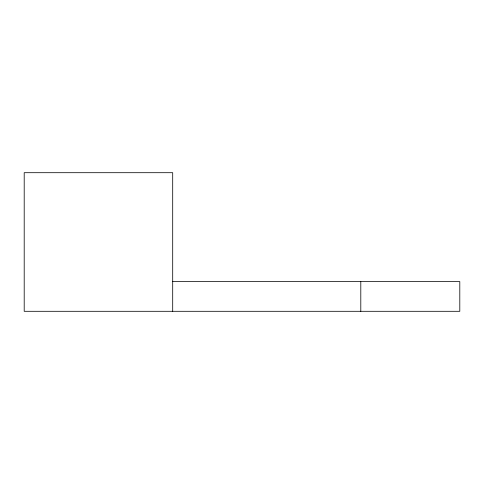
<?xml version="1.0" encoding="UTF-8"?>
<svg xmlns="http://www.w3.org/2000/svg" width="484" height="484" viewBox="0 0 484 484"><rect width="100%" height="100%" fill="white"/><g stroke="black" fill="none" stroke-linecap="round" stroke-linejoin="round"><path stroke-width="0.73" d="M172.697 281.597L459.8 281.597L459.8 311.303L24.2 311.303L24.2 172.697L172.697 172.697L172.697 311.303M360.798 281.597L360.798 311.303"/></g></svg>
